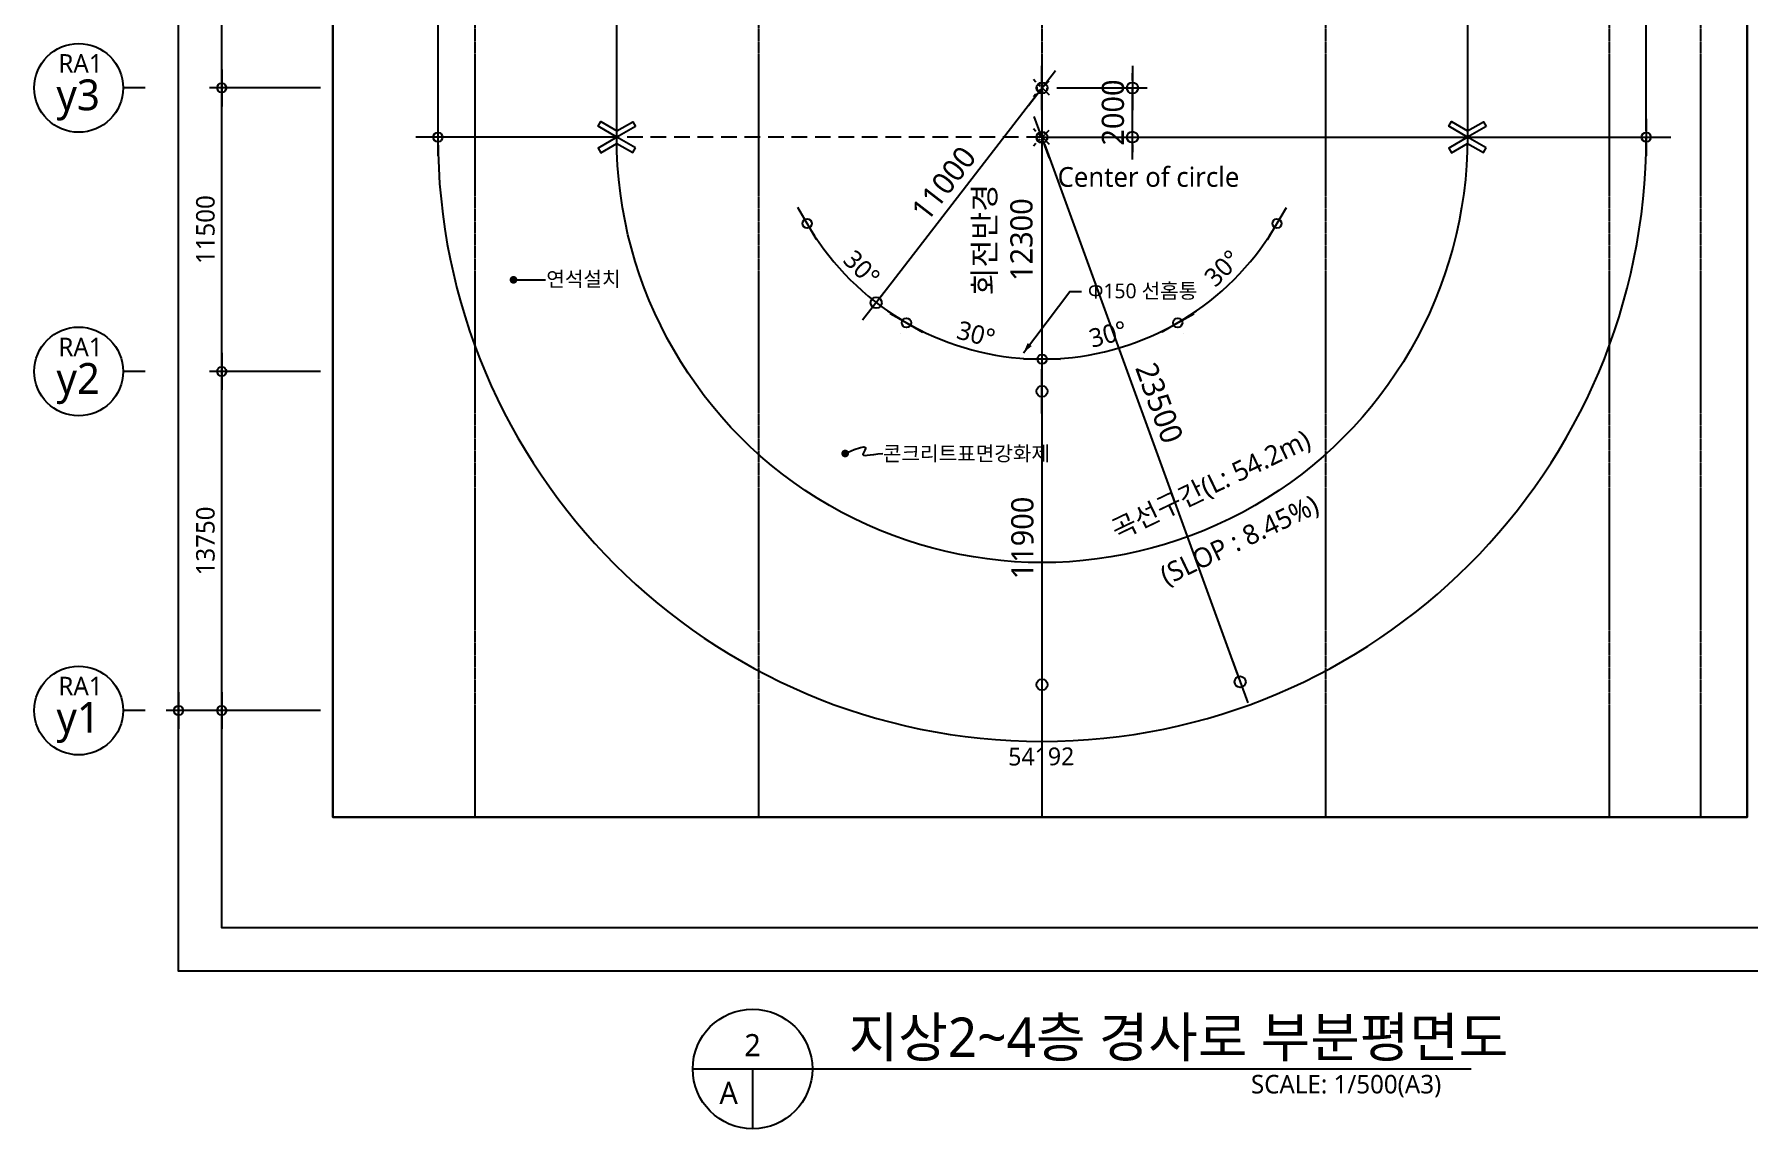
# Model space of a CAD drawing. Header units: millimetres. Extents: x 367092 to 767578, y 396038 to 811791.
# Drawn here: x 457942 to 527464, y 709107 to 753489 of the extents above; entities that cross this region are included whole.
import ezdxf
from ezdxf.enums import TextEntityAlignment as Align

# ---------------------------------------------------------------- set-up
doc = ezdxf.new("R2010")
doc.units = ezdxf.units.MM
doc.header["$LTSCALE"] = 100
doc.header["$MEASUREMENT"] = 0
doc.header["$PDSIZE"] = -10
for name, pattern in [('CENTER', [2, 1.25, -0.25, 0.25, -0.25]), ('HID', [2.5, 1.5, -1]), ('HIDDEN', [9.525, 6.35, -3.175])]:
    doc.linetypes.add(name, pattern=pattern)
doc.layers.get('0').update_dxf_attribs({"linetype": 'CONTINUOUS'})
doc.layers.get('Defpoints').update_dxf_attribs({"color": 171, "linetype": 'CONTINUOUS'})
for name, color, linetype in [('CEN(ST)', 1, 'CENTER'), ('LED', 7, 'CONTINUOUS'), ('NDIM', 7, 'CONTINUOUS'), ('SYM', 7, 'CONTINUOUS'), ('SYM(AXIS)', 7, 'CONTINUOUS'), ('SYM(STAIR)', 251, 'CONTINUOUS'), ('TEXT', 3, 'CONTINUOUS'), ('TEXT(AXIS)', 2, 'CONTINUOUS'), ('TEXT(MIN)', 7, 'CONTINUOUS'), ('TEXT(실명)', 3, 'CONTINUOUS'), ('TEXT-기입', 6, 'CONTINUOUS')]:
    doc.layers.add(name, color=color, linetype=linetype)
doc.styles.add('CGS', font='cgse', dxfattribs={"bigfont": 'cgs'})
doc.styles.add('나눔바른고딕', font='NanumBarunGothic.ttf')
doc.dimstyles.new('NDIM 1200', dxfattribs={"dimscale": 500, "dimtxt": 3, "dimasz": 1, "dimexe": 2, "dimexo": 2, "dimgap": 1, "dimtad": 1, "dimdec": 0, "dimdsep": 46, "dimtxsty": 'CGS', "dimblk": 'DOT0', "dimcen": 1, "dimdle": 8, "dimclrd": 2, "dimclre": 2, "dimclrt": 2, "dimadec": 0, "dimazin": 0, "dimtfac": 1, "dimtdec": 0, "dimtix": 1, "dimtmove": 2, "dimatfit": 3, "dimldrblk": 'DOT0', "dimfxl": 1, "dimtolj": 1, "dimtzin": 0, "dimlwd": -1, "dimlwe": -1, "dimarcsym": 0})

# ---------------------------------------------------------------- blocks, each defined once
blk = doc.blocks.new('DOT0')
blk.add_line((-3, 0), (3, 0))
at = {"color": 6}
blk.add_circle((0, 0), 0.75, dxfattribs=at)
blk = doc.blocks.new('*D468')
at = {"layer": 'Defpoints', "color": 0, "ltscale": 0.4, "transparency": 16777216}
for p in [(43282532, 1659740), (43287032, 1659740), (43287032, 1651740)]:
    blk.add_point(p, dxfattribs=at)
at = {"layer": 'NDIM', "ltscale": 0.4, "transparency": 16777216}
for p, q in [((43286532, 1659740), (43282032, 1659740)), ((43282532, 1651990), (43282532, 1659490)), ((43286532, 1651740), (43282032, 1651740))]:
    blk.add_line(p, q, dxfattribs=at)
at = {"layer": 'NDIM', "ltscale": 0.4, "transparency": 16777216, "xscale": 250, "yscale": 250, "zscale": 250}
for p, rotation in [((43282532, 1659740), 90), ((43282532, 1651740), 270)]:
    blk.add_blockref('DOT0', p, dxfattribs=dict(at, rotation=rotation))
at = {"layer": 'NDIM', "ltscale": 0.4, "transparency": 16777216, "insert": (43281874, 1655740), "char_height": 750, "attachment_point": 5, "rotation": 90, "style": '나눔바른고딕'}
blk.add_mtext('\\A1;8000', dxfattribs=at)
blk = doc.blocks.new('*D469')
at = {"layer": 'Defpoints', "color": 0, "ltscale": 0.4, "transparency": 16777216}
for p in [(43282532, 1651740), (43287032, 1651740), (43287032, 1640240)]:
    blk.add_point(p, dxfattribs=at)
at = {"layer": 'NDIM', "ltscale": 0.4, "transparency": 16777216}
for p, q in [((43286532, 1651740), (43282032, 1651740)), ((43282532, 1640490), (43282532, 1651490)), ((43286532, 1640240), (43282032, 1640240))]:
    blk.add_line(p, q, dxfattribs=at)
at = {"layer": 'NDIM', "ltscale": 0.4, "transparency": 16777216, "xscale": 250, "yscale": 250, "zscale": 250}
for p, rotation in [((43282532, 1651740), 90), ((43282532, 1640240), 270)]:
    blk.add_blockref('DOT0', p, dxfattribs=dict(at, rotation=rotation))
at = {"layer": 'NDIM', "ltscale": 0.4, "transparency": 16777216, "insert": (43281874, 1645990), "char_height": 750, "attachment_point": 5, "rotation": 90, "style": '나눔바른고딕'}
blk.add_mtext('\\A1;11500', dxfattribs=at)
blk = doc.blocks.new('A$C2F20087E')
at = {"layer": 'SYM(AXIS)'}
blk.add_line((600, 0), (600, 300), dxfattribs=at)
blk.add_circle((600, 900), 600, dxfattribs=at)
blk = doc.blocks.new('*D470')
at = {"layer": 'Defpoints', "color": 0, "ltscale": 0.4, "transparency": 16777216}
for p in [(43282532, 1640240), (43287032, 1640240), (43287032, 1626490)]:
    blk.add_point(p, dxfattribs=at)
at = {"layer": 'NDIM', "ltscale": 0.4, "transparency": 16777216}
for p, q in [((43286532, 1640240), (43282032, 1640240)), ((43282532, 1626740), (43282532, 1639990)), ((43286532, 1626490), (43282032, 1626490))]:
    blk.add_line(p, q, dxfattribs=at)
at = {"layer": 'NDIM', "ltscale": 0.4, "transparency": 16777216, "xscale": 250, "yscale": 250, "zscale": 250}
for p, rotation in [((43282532, 1640240), 90), ((43282532, 1626490), 270)]:
    blk.add_blockref('DOT0', p, dxfattribs=dict(at, rotation=rotation))
at = {"layer": 'NDIM', "ltscale": 0.4, "transparency": 16777216, "insert": (43281874, 1633365), "char_height": 750, "attachment_point": 5, "rotation": 90, "style": '나눔바른고딕'}
blk.add_mtext('\\A1;13750', dxfattribs=at)
blk = doc.blocks.new('*D471')
at = {"layer": 'Defpoints', "color": 0, "ltscale": 0.4, "transparency": 16777216}
for p in [(43280782, 1692540), (43287032, 1692540), (43287032, 1626490)]:
    blk.add_point(p, dxfattribs=at)
at = {"layer": 'NDIM', "ltscale": 0.4, "transparency": 16777216}
for p, q in [((43286532, 1692540), (43280282, 1692540)), ((43280782, 1626740), (43280782, 1692290)), ((43286532, 1626490), (43280282, 1626490))]:
    blk.add_line(p, q, dxfattribs=at)
at = {"layer": 'NDIM', "ltscale": 0.4, "transparency": 16777216, "xscale": 250, "yscale": 250, "zscale": 250}
for p, rotation in [((43280782, 1692540), 90), ((43280782, 1626490), 270)]:
    blk.add_blockref('DOT0', p, dxfattribs=dict(at, rotation=rotation))
at = {"layer": 'NDIM', "ltscale": 0.4, "transparency": 16777216, "insert": (43280124, 1659515), "char_height": 750, "attachment_point": 5, "rotation": 90, "style": '나눔바른고딕'}
blk.add_mtext('\\A1;66050', dxfattribs=at)
blk = doc.blocks.new('A$C3FE61B3A')
at = {"layer": 'SYM(STAIR)', "color": 2, "linetype": 'HID'}
for points in [[(0, 707), (707, 0)], [(0, 0), (707, 707)]]:
    blk.add_lwpolyline(points, dxfattribs=at)
blk.add_circle((354, 354), 200, dxfattribs=at)
blk = doc.blocks.new('*D138')
at = {"layer": 'Defpoints', "color": 0, "ltscale": 0.4, "transparency": 16777216}
for p in [(481559, 768316), (474309, 749316), (481559, 749316)]:
    blk.add_point(p, dxfattribs=at)
at = {"layer": 'NDIM', "ltscale": 0.4, "transparency": 16777216}
for p, q in [((481059, 768316), (473809, 768316)), ((474309, 768066), (474309, 749566)), ((481059, 749316), (473809, 749316))]:
    blk.add_line(p, q, dxfattribs=at)
at = {"layer": 'NDIM', "ltscale": 0.4, "transparency": 16777216, "xscale": 250, "yscale": 250, "zscale": 250}
for p, rotation in [((474309, 768316), 90), ((474309, 749316), 270)]:
    blk.add_blockref('DOT0', p, dxfattribs=dict(at, rotation=rotation))
at = {"layer": 'NDIM', "ltscale": 0.4, "transparency": 16777216, "insert": (473651, 758816), "char_height": 750, "attachment_point": 5, "rotation": 90, "style": '나눔바른고딕'}
blk.add_mtext('\\A1;19000', dxfattribs=at)
blk = doc.blocks.new('*D139')
at = {"layer": 'Defpoints', "color": 0, "ltscale": 0.4, "transparency": 16777216}
for p in [(516059, 767316), (523309, 767316), (516059, 749316)]:
    blk.add_point(p, dxfattribs=at)
at = {"layer": 'NDIM', "ltscale": 0.4, "transparency": 16777216}
for p, q in [((516559, 767316), (523809, 767316)), ((523309, 749566), (523309, 767066)), ((516559, 749316), (523809, 749316))]:
    blk.add_line(p, q, dxfattribs=at)
at = {"layer": 'NDIM', "ltscale": 0.4, "transparency": 16777216, "xscale": 250, "yscale": 250, "zscale": 250}
for p, rotation in [((523309, 767316), 90), ((523309, 749316), 270)]:
    blk.add_blockref('DOT0', p, dxfattribs=dict(at, rotation=rotation))
at = {"layer": 'NDIM', "ltscale": 0.4, "transparency": 16777216, "insert": (522651, 758316), "char_height": 750, "attachment_point": 5, "rotation": 90, "style": '나눔바른고딕'}
blk.add_mtext('\\A1;18000', dxfattribs=at)
blk = doc.blocks.new('*D37')
at = {"layer": 'Defpoints', "color": 0, "ltscale": 0.4, "transparency": 16777216}
for p in [(498809, 751316), (498809, 751316), (489282, 745816), (490382, 744245), (493309, 741789)]:
    blk.add_point(p, dxfattribs=at)
at = {"layer": 'NDIM', "ltscale": 0.4, "transparency": 16777216}
blk.add_line((493059, 741356), (493059, 741356), dxfattribs=at)
blk.add_arc((498809, 751316), 11000, 211.3022, 238.69779, dxfattribs=at)
at = {"layer": 'NDIM', "ltscale": 0.4, "transparency": 16777216, "xscale": 250, "yscale": 250, "zscale": 250}
for p, rotation in [((489282, 745816), 120.6511024170373), ((493309, 741789), 329.3488972360857)]:
    blk.add_blockref('DOT0', p, dxfattribs=dict(at, rotation=rotation))
at = {"layer": 'NDIM', "ltscale": 0.4, "transparency": 16777216, "insert": (491496, 744003), "char_height": 750, "attachment_point": 5, "rotation": 315, "style": '나눔바른고딕'}
blk.add_mtext('\\A1;30°', dxfattribs=at)
blk = doc.blocks.new('*D38')
at = {"layer": 'Defpoints', "color": 0, "ltscale": 0.4, "transparency": 16777216}
for p in [(498809, 751316), (498809, 751316), (493309, 741789), (495046, 740979), (498809, 740316)]:
    blk.add_point(p, dxfattribs=at)
at = {"layer": 'NDIM', "ltscale": 0.4, "transparency": 16777216}
blk.add_line((498809, 739816), (498809, 739816), dxfattribs=at)
blk.add_arc((498809, 751316), 11000, 241.3022, 268.69791, dxfattribs=at)
at = {"layer": 'NDIM', "ltscale": 0.4, "transparency": 16777216, "xscale": 250, "yscale": 250, "zscale": 250}
for p, rotation in [((493309, 741789), 150.6511021082794), ((498809, 740316), 359.3490095799422)]:
    blk.add_blockref('DOT0', p, dxfattribs=dict(at, rotation=rotation))
at = {"layer": 'NDIM', "ltscale": 0.4, "transparency": 16777216, "insert": (496132, 741326), "char_height": 750, "attachment_point": 5, "rotation": 345.00006, "style": '나눔바른고딕'}
blk.add_mtext('\\A1;30°', dxfattribs=at)
blk = doc.blocks.new('*D39')
at = {"layer": 'Defpoints', "color": 0, "ltscale": 0.4, "transparency": 16777216}
for p in [(498809, 751316), (498809, 751316), (508335, 745816), (505879, 742889), (504309, 741789)]:
    blk.add_point(p, dxfattribs=at)
at = {"layer": 'NDIM', "ltscale": 0.4, "transparency": 16777216}
blk.add_line((504559, 741356), (504559, 741356), dxfattribs=at)
blk.add_arc((498809, 751316), 11000, 301.30221, 328.6978, dxfattribs=at)
at = {"layer": 'NDIM', "ltscale": 0.4, "transparency": 16777216, "xscale": 250, "yscale": 250, "zscale": 250}
for p, rotation in [((508335, 745816), 59.34889758296355), ((504309, 741789), 210.6511027639147)]:
    blk.add_blockref('DOT0', p, dxfattribs=dict(at, rotation=rotation))
at = {"layer": 'NDIM', "ltscale": 0.4, "transparency": 16777216, "insert": (506122, 744003), "char_height": 750, "attachment_point": 5, "rotation": 45, "style": '나눔바른고딕'}
blk.add_mtext('\\A1;30°', dxfattribs=at)
blk = doc.blocks.new('*D40')
at = {"layer": 'Defpoints', "color": 0, "ltscale": 0.4, "transparency": 16777216}
for p in [(498809, 751316), (498809, 751316), (504309, 741789), (500719, 740483), (498809, 740316)]:
    blk.add_point(p, dxfattribs=at)
at = {"layer": 'NDIM', "ltscale": 0.4, "transparency": 16777216}
blk.add_line((498809, 739816), (498809, 739816), dxfattribs=at)
blk.add_arc((498809, 751316), 11000, 271.30209, 298.6978, dxfattribs=at)
at = {"layer": 'NDIM', "ltscale": 0.4, "transparency": 16777216, "xscale": 250, "yscale": 250, "zscale": 250}
for p, rotation in [((504309, 741789), 29.34889789171947), ((498809, 740316), 180.6509904200585)]:
    blk.add_blockref('DOT0', p, dxfattribs=dict(at, rotation=rotation))
at = {"layer": 'NDIM', "ltscale": 0.4, "transparency": 16777216, "insert": (501485, 741326), "char_height": 750, "attachment_point": 5, "rotation": 14.99994, "style": '나눔바른고딕'}
blk.add_mtext('\\A1;30°', dxfattribs=at)
blk = doc.blocks.new('*D52')
at = {"layer": 'Defpoints', "color": 0, "ltscale": 0.4, "transparency": 16777216}
for p in [(498809, 799691), (514070, 778816), (505170, 776290), (498809, 767316), (498809, 721747)]:
    blk.add_point(p, dxfattribs=at)
at = {"layer": 'NDIM', "ltscale": 0.4, "transparency": 16777216}
blk.add_arc((498809, 767316), 11000, 38.3022, 88.6978, dxfattribs=at)
at = {"layer": 'NDIM', "ltscale": 0.4, "transparency": 16777216, "xscale": 250, "yscale": 250, "zscale": 250}
for p, rotation in [((498809, 778316), 179.3488975828396), ((507594, 773936), 307.6511024156265)]:
    blk.add_blockref('DOT0', p, dxfattribs=dict(at, rotation=rotation))
at = {"layer": 'NDIM', "ltscale": 0.4, "transparency": 16777216, "insert": (504010, 777747), "char_height": 750, "attachment_point": 5, "rotation": 333.5, "style": '나눔바른고딕'}
blk.add_mtext('\\A1;53°', dxfattribs=at)
blk = doc.blocks.new('*D65')
at = {"layer": 'Defpoints', "color": 0, "ltscale": 0.4, "transparency": 16777216}
for p in [(498809, 751315), (502475, 751315), (498809, 749315)]:
    blk.add_point(p, dxfattribs=at)
at = {"layer": 'NDIM', "ltscale": 0.4, "transparency": 16777216}
for p, q in [((502475, 751615), (502475, 751915)), ((499409, 751315), (503075, 751315)), ((502475, 749315), (502475, 751315)), ((499409, 749315), (503075, 749315)), ((502475, 749015), (502475, 748715))]:
    blk.add_line(p, q, dxfattribs=at)
at = {"layer": 'NDIM', "ltscale": 0.4, "transparency": 16777216, "xscale": 300, "yscale": 300, "zscale": 300}
for p, rotation in [((502475, 751315), 270), ((502475, 749315), 90)]:
    blk.add_blockref('DOT0', p, dxfattribs=dict(at, rotation=rotation))
at = {"layer": 'NDIM', "ltscale": 0.4, "transparency": 16777216, "insert": (501686, 750315), "char_height": 900, "attachment_point": 5, "rotation": 90, "style": '나눔바른고딕'}
blk.add_mtext('\\A1;2000', dxfattribs=at)
blk = doc.blocks.new('*D430')
at = {"layer": 'Defpoints', "color": 0, "ltscale": 0.4, "transparency": 16777216}
for p in [(498802, 749312), (506840, 727229), (506840, 727229)]:
    blk.add_point(p, dxfattribs=at)
at = {"layer": 'NDIM', "ltscale": 0.4, "transparency": 16777216}
blk.add_line((498905, 749030), (506737, 727511), dxfattribs=at)
at = {"layer": 'NDIM', "ltscale": 0.4, "transparency": 16777216, "xscale": 300, "yscale": 300, "zscale": 300}
for p, rotation in [((498802, 749312), 109.9999475570567), ((506840, 727229), 289.9999475570568)]:
    blk.add_blockref('DOT0', p, dxfattribs=dict(at, rotation=rotation))
at = {"layer": 'NDIM', "ltscale": 0.4, "transparency": 16777216, "insert": (503563, 738540), "char_height": 900, "attachment_point": 5, "rotation": 289.99995, "style": '나눔바른고딕'}
blk.add_mtext('\\A1;23500', dxfattribs=at)
blk = doc.blocks.new('*D429')
at = {"layer": 'Defpoints', "color": 0, "ltscale": 0.4, "transparency": 16777216}
for p in [(498804, 751311), (492083, 742603), (492083, 742603)]:
    blk.add_point(p, dxfattribs=at)
at = {"layer": 'NDIM', "ltscale": 0.4, "transparency": 16777216}
blk.add_line((498620, 751073), (492266, 742840), dxfattribs=at)
at = {"layer": 'NDIM', "ltscale": 0.4, "transparency": 16777216, "xscale": 300, "yscale": 300, "zscale": 300}
for p, rotation in [((498804, 751311), 52.33984917035783), ((492083, 742603), 232.3398491703578)]:
    blk.add_blockref('DOT0', p, dxfattribs=dict(at, rotation=rotation))
at = {"layer": 'NDIM', "ltscale": 0.4, "transparency": 16777216, "insert": (494819, 747439), "char_height": 900, "attachment_point": 5, "rotation": 52.33985, "style": '나눔바른고딕'}
blk.add_mtext('\\A1;11000', dxfattribs=at)
blk = doc.blocks.new('*D434')
at = {"layer": 'Defpoints', "color": 0, "ltscale": 0.4, "transparency": 16777216}
for p in [(498804, 751311), (498803, 739011), (498803, 739011)]:
    blk.add_point(p, dxfattribs=at)
at = {"layer": 'NDIM', "ltscale": 0.4, "transparency": 16777216}
blk.add_line((498804, 751011), (498803, 739311), dxfattribs=at)
at = {"layer": 'NDIM', "ltscale": 0.4, "transparency": 16777216, "xscale": 300, "yscale": 300, "zscale": 300}
for p, rotation in [((498804, 751311), 89.99844674379995), ((498803, 739011), 269.9984467437999)]:
    blk.add_blockref('DOT0', p, dxfattribs=dict(at, rotation=rotation))
at = {"layer": 'NDIM', "ltscale": 0.4, "transparency": 16777216, "insert": (497227, 745161), "char_height": 900, "attachment_point": 5, "rotation": 89.99845, "style": '나눔바른고딕'}
blk.add_mtext('\\A1;회전반경\\P12300', dxfattribs=at)
blk = doc.blocks.new('*D433')
at = {"layer": 'Defpoints', "color": 0, "ltscale": 0.4, "transparency": 16777216}
for p in [(498803, 739011), (498803, 727111), (498803, 727111)]:
    blk.add_point(p, dxfattribs=at)
at = {"layer": 'NDIM', "ltscale": 0.4, "transparency": 16777216}
blk.add_line((498803, 738711), (498803, 727411), dxfattribs=at)
at = {"layer": 'NDIM', "ltscale": 0.4, "transparency": 16777216, "xscale": 300, "yscale": 300, "zscale": 300}
for p, rotation in [((498803, 739011), 89.99984902634523), ((498803, 727111), 269.9998490263452)]:
    blk.add_blockref('DOT0', p, dxfattribs=dict(at, rotation=rotation))
at = {"layer": 'NDIM', "ltscale": 0.4, "transparency": 16777216, "insert": (498014, 733061), "char_height": 900, "attachment_point": 5, "rotation": 89.99985, "style": '나눔바른고딕'}
blk.add_mtext('\\A1;11900', dxfattribs=at)
blk = doc.blocks.new('NJKFNKDFGKFDHGFH')
at = {"layer": 'CEN(ST)', "ltscale": 0.5}
for points in [[(43292793.4, 1700115.3), (43292793.4, 1622171.2)], [(43304293.4, 1700115.3), (43304293.4, 1622171.2)], [(43315793.4, 1700115.3), (43315793.4, 1622171.2)], [(43327293.4, 1700115.3), (43327293.4, 1622171.2)], [(43338793.4, 1700115.3), (43338793.4, 1622171.2)], [(43342493.4, 1700115.3), (43342493.4, 1622171.2)]]:
    blk.add_lwpolyline(points, dxfattribs=at)
at = {"layer": 'Defpoints', "ltscale": 10000}
for points in [[(43280781.7, 1706365.3), (43350629.3, 1706365.3), (43350629.3, 1615921.2), (43280781.7, 1615921.2)], [(43282531.7, 1704615.3), (43348879.3, 1704615.3), (43348879.3, 1617671.2), (43282531.7, 1617671.2)], [(43287031.7, 1700115.3), (43344379.3, 1700115.3), (43344379.3, 1622171.2), (43287031.7, 1622171.2)]]:
    blk.add_lwpolyline(points, close=True, dxfattribs=at)
at = {"xscale": 3, "yscale": 3, "zscale": 3, "rotation": 90}
for p in [(43279431.7, 1649939.6), (43279431.7, 1638439.6), (43279431.7, 1624689.6)]:
    blk.add_blockref('A$C2F20087E', p, dxfattribs=at)
at = {"layer": 'TEXT(AXIS)', "style": '나눔바른고딕'}
for p in [(43276805.9, 1652732.7), (43276805.9, 1641232.7), (43276805.9, 1627482.7)]:
    blk.add_text('RA1', height=750, dxfattribs=at).set_placement(p, align=Align.MIDDLE_CENTER)
for s, p in [('y3', (43276710.9, 1651255.3)), ('y2', (43276710.9, 1639755.3)), ('y1', (43276710.9, 1626005.3))]:
    blk.add_text(s, height=1250, dxfattribs=at).set_placement(p, align=Align.MIDDLE)
at = {"layer": 'NDIM', "ltscale": 0.4}
for base, p1, p2, picture, middle in [((43280781.7, 1692539.6), (43287031.7, 1626489.6), (43287031.7, 1692539.6), '*D471', (43280124, 1659514.6)), ((43282531.7, 1659739.6), (43287031.7, 1651739.6), (43287031.7, 1659739.6), '*D468', (43281874.5, 1655739.6)), ((43282531.7, 1651739.6), (43287031.7, 1640239.6), (43287031.7, 1651739.6), '*D469', (43281874.5, 1645989.6)), ((43282531.7, 1640239.6), (43287031.7, 1626489.6), (43287031.7, 1640239.6), '*D470', (43281874, 1633364.6))]:
    dim = blk.add_linear_dim(base=base, p1=p1, p2=p2, angle=90, dimstyle='NDIM 1200', override={"dimscale": 250, "dimtxsty": '나눔바른고딕', "dimclrd": 256, "dimclre": 256, "dimclrt": 256}, dxfattribs=at)
    dim.commit()
    dim.dimension.update_dxf_attribs({"geometry": picture, "text_midpoint": middle})

msp = doc.modelspace()

# ---------------------------------------------------------------- linework, layer by layer
at = {"layer": 'Defpoints', "ltscale": 10000}
for points in [[(470047, 799691.4), (527394.6, 799691.4), (527394.6, 721747.3), (470047, 721747.3)], [(470047, 721747.3), (527394.6, 721747.3), (527394.6, 799691.4), (470047, 799691.4)]]:
    msp.add_lwpolyline(points, close=True, dxfattribs=at)
at = {"layer": 'LED', "const_width": 156.2}
for points in [[(477375.2, 743610.3, -1), (477375.2, 743454.1, -1)], [(490823.3, 736567.3, -1), (490823.3, 736411, -1)]]:
    msp.add_lwpolyline(points, format="xyb", close=True, dxfattribs=at)
at = {"layer": 'LED'}
for points in [[(477375.2, 743532.2), (478676.7, 743532.2)], [(498053.8, 740574.3), (499935.8, 743053.4), (500413.4, 743053.4)], [(490823.3, 736489.2), (491195.2, 736644.2), (491441.8, 736727.9), (491585.4, 736753.6), (491648.6, 736734.8), (491654, 736685), (491624.1, 736617.6), (491581.4, 736546.1), (491548.5, 736484), (491543.9, 736442), (491570.9, 736419.2), (491628.7, 736412.2), (491716.6, 736417.3), (491833.9, 736431.2), (491979.8, 736450.1), (492153.5, 736470.6), (492354.5, 736489.2)]]:
    msp.add_lwpolyline(points, dxfattribs=at)
msp.add_solid([(498053.8, 740574.3), (498388.7, 740843.2), (498222.8, 740969.2)], dxfattribs=at)
at = {"layer": 'NDIM', "ltscale": 0.4}
msp.add_lwpolyline([(474308.6, 749315.7, 1), (523308.6, 749315.7)], format="xyb", dxfattribs=at)
msp.add_lwpolyline([(498806.9, 749315), (524306.9, 749315)], dxfattribs=at)
at = {"layer": 'SYM'}
for p, q in [((484644.7, 711530.8), (516205.4, 711530.8)), ((487069, 711530.8), (487069, 709106.5))]:
    msp.add_line(p, q, dxfattribs=at)
at = {"layer": 'SYM', "color": 2}
msp.add_lwpolyline([(516058.6, 767315.7), (516058.6, 749315.7, -1.0000003), (481558.6, 749315.7), (481558.6, 768315.7, -0.4142136), (498808.6, 785565.7)], format="xyb", dxfattribs=at)
for points in [[(482319.7, 749747.3), (481558.6, 749315.7), (480804.2, 749759.1), (480918.2, 749953.1), (481560.6, 749575.5), (482208.7, 749943)], [(516819.7, 749747.3), (516058.6, 749315.7), (515304.2, 749759.1), (515418.2, 749953.1), (516060.6, 749575.5), (516708.7, 749943)], [(482319.7, 748884.1), (481558.6, 749315.7), (480804.2, 748872.3), (480918.2, 748678.4), (481560.6, 749055.9), (482208.7, 748688.4)], [(516819.7, 748884.1), (516058.6, 749315.7), (515304.2, 748872.3), (515418.2, 748678.4), (516060.6, 749055.9), (516708.7, 748688.4)]]:
    msp.add_lwpolyline(points, close=True, dxfattribs=at)
at = {"layer": 'SYM', "linetype": 'HIDDEN'}
msp.add_lwpolyline([(498808.5, 749315), (473308.5, 749315)], dxfattribs=at)
at = {"layer": 'SYM'}
msp.add_circle((487069, 711530.8), 2424.2, dxfattribs=at)

# ---------------------------------------------------------------- block references
for p in [(498455, 750962.1), (498455, 748962.1)]:
    msp.add_blockref('A$C3FE61B3A', p)
at = {"layer": 'NDIM', "ltscale": 0.4}
msp.add_blockref('NJKFNKDFGKFDHGFH', (-42816989.6, -900423.9), dxfattribs=at)

# ---------------------------------------------------------------- texts
at = {"layer": 'NDIM', "ltscale": 0.4, "insert": (498776.3, 724197.7), "char_height": 720, "attachment_point": 5, "rotation": 0.306185, "style": '나눔바른고딕'}
msp.add_mtext('\\A1;54192', dxfattribs=at)
at = {"layer": 'TEXT', "style": '나눔바른고딕'}
msp.add_text('지상2~4층 경사로 부분평면도', height=1600, dxfattribs=at).set_placement((490967.4, 712015.6))
for s, p in [('2', (487069, 712500.5)), ('A', (486099.3, 710561.1))]:
    msp.add_text(s, height=900, dxfattribs=at).set_placement(p, align=Align.MIDDLE)
msp.add_text('SCALE: 1/500(A3)', height=750, dxfattribs=at).set_placement((514996.6, 711288.3), align=Align.TOP_RIGHT)
at = {"layer": 'TEXT(MIN)', "style": '나눔바른고딕'}
msp.add_text('Center of circle', height=800, dxfattribs=at).set_placement((499438.3, 747303.7))
msp.add_text('Φ150 선홈통', height=600, dxfattribs=at).set_placement((505101.4, 743082.1), align=Align.MIDDLE_RIGHT)
at = {"layer": 'TEXT(실명)', "style": '나눔바른고딕'}
msp.add_text('연석설치', height=600, dxfattribs=at).set_placement((480209.7, 743560.9), align=Align.MIDDLE_CENTER)
msp.add_text('콘크리트표면강화제', height=600, dxfattribs=at).set_placement((492354.5, 736489.2), align=Align.MIDDLE_LEFT)
at = {"layer": 'TEXT-기입', "style": '나눔바른고딕'}
for s, p in [('곡선구간(L: 54.2m)', (505645.9, 735228.3)), ('(SLOP : 8.45%%%)', (506804.7, 732987.5))]:
    msp.add_text(s, height=800, rotation=25.650366, dxfattribs=at).set_placement(p, align=Align.MIDDLE_CENTER)

# ---------------------------------------------------------------- dimensions: what is measured, and where the dimension line sits
at = {"layer": 'NDIM', "ltscale": 0.4}
for base, line1, line2, picture, middle in [((505170.2, 776289.5), ((498808.6, 799691.4), (498808.6, 721747.3)), ((498808.6, 767315.7), (514069.6, 778815.7)), '*D52', (504009.5, 777747.2)), ((490382.1, 744245), ((498808.6, 751315.7), (493308.6, 741789.4)), ((498808.6, 751315.7), (489282.3, 745815.7)), '*D37', (491495.5, 744002.6)), ((495046.4, 740979.1), ((498808.6, 751315.7), (498808.6, 740315.7)), ((498808.6, 751315.7), (493308.6, 741789.4)), '*D38', (496131.8, 741325.9)), ((500718.7, 740482.8), ((498808.6, 751315.7), (498808.5, 740315.7)), ((498808.6, 751315.7), (504308.6, 741789.4)), '*D40', (501485.3, 741325.9)), ((505879.2, 742889.2), ((498808.6, 751315.7), (504308.6, 741789.4)), ((498808.6, 751315.7), (508334.8, 745815.7)), '*D39', (506121.6, 744002.6))]:
    dim = msp.add_angular_dim_2l(base=base, line1=line1, line2=line2, dimstyle='NDIM 1200', override={"dimscale": 250, "dimtxsty": '나눔바른고딕', "dimclrd": 256, "dimclre": 256, "dimclrt": 256}, dxfattribs=at)
    dim.commit()
    dim.dimension.update_dxf_attribs({"geometry": picture, "text_midpoint": middle})
for base, p1, p2, angle, override, picture, middle in [((474308.6, 749315.7), (481558.6, 768315.7), (481558.6, 749315.7), 90, {"dimscale": 250, "dimtxsty": '나눔바른고딕', "dimclrd": 256, "dimclre": 256, "dimclrt": 256}, '*D138', (473650.8, 758815.7)), ((523308.6, 767315.7), (516058.6, 749315.7), (516058.6, 767315.7), 90, {"dimscale": 250, "dimtxsty": '나눔바른고딕', "dimclrd": 256, "dimclre": 256, "dimclrt": 256}, '*D139', (522651.3, 758315.7)), ((502474.7, 751315.2), (498808.6, 749315), (498808.6, 751315.2), 270, {"dimscale": 300, "dimtxsty": '나눔바른고딕', "dimclrd": 256, "dimclre": 256, "dimclrt": 256}, '*D65', (501686, 750315.1))]:
    dim = msp.add_linear_dim(base=base, p1=p1, p2=p2, angle=angle, dimstyle='NDIM 1200', override=override, dxfattribs=at)
    dim.commit()
    dim.dimension.update_dxf_attribs({"geometry": picture, "text_midpoint": middle})
for p1, p2, picture, middle in [((498803.8, 751310.9), (492082.8, 742602.5), '*D429', (494818.9, 747438.6)), ((498802.1, 749311.8), (506839.5, 727228.9), '*D430', (503562.5, 738540.3)), ((498803.1, 739010.9), (498803.1, 727110.9), '*D433', (498013.8, 733060.9))]:
    dim = msp.add_aligned_dim(p1=p1, p2=p2, distance=0, dimstyle='NDIM 1200', override={"dimscale": 300, "dimtxsty": '나눔바른고딕', "dimclrd": 256, "dimclre": 256, "dimclrt": 256}, dxfattribs=at)
    dim.commit()
    dim.dimension.update_dxf_attribs({"geometry": picture, "text_midpoint": middle})
dim = msp.add_aligned_dim(p1=(498803.8, 751310.9), p2=(498803.5, 739010.9), distance=0, text='회전반경\\P<>', dimstyle='NDIM 1200', override={"dimscale": 300, "dimtxsty": '나눔바른고딕', "dimclrd": 256, "dimclre": 256, "dimclrt": 256}, dxfattribs=at)
dim.commit()
dim.dimension.update_dxf_attribs({"geometry": '*D434', "text_midpoint": (497226.9, 745161)})

doc.saveas('drawing.dxf')
